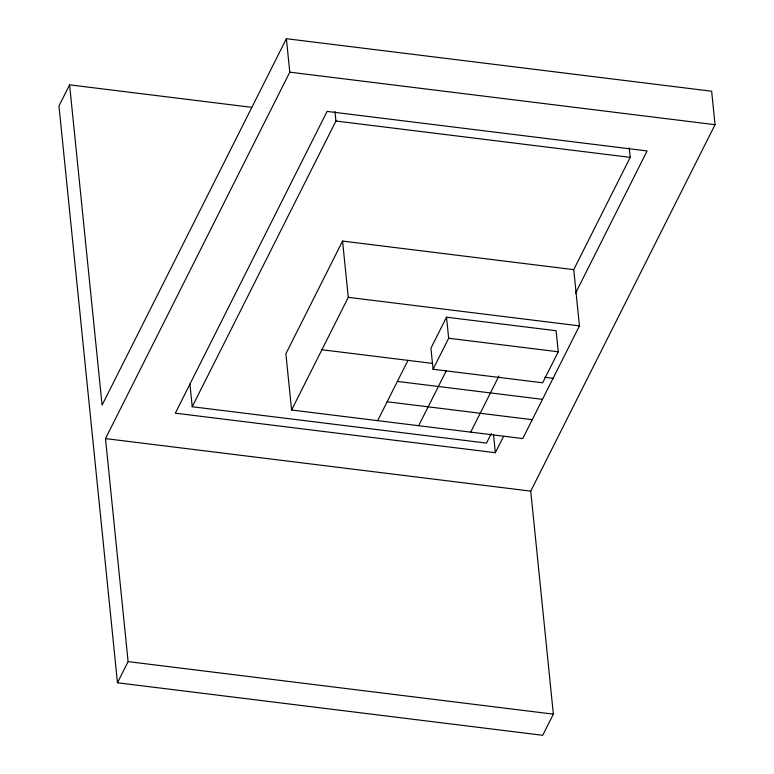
<?xml version="1.0" encoding="UTF-8"?>
<svg xmlns="http://www.w3.org/2000/svg" width="774" height="774" viewBox="0 0 774 774"><rect width="100%" height="100%" fill="white"/><g stroke="black" fill="none" stroke-linecap="round" stroke-linejoin="round"><path stroke-width="1.16" d="M69.602 84.84L58.959 105.999L117.464 682.774L542.719 735.3L553.362 714.141L530.741 491.122L715.041 124.691L711.645 91.226L286.39 38.7L102.091 405.131L69.602 84.84L251.685 107.325M117.464 682.774L128.107 661.615L105.487 438.597L289.776 72.166L286.39 38.7M491.326 433.498L486.498 443.096L192.223 406.747L335.926 121.025L334.958 111.456M573.737 269.642L342.563 241.082L285.887 353.776L291.595 410.017L522.769 438.568L579.445 325.883L573.737 269.642L630.21 157.374L629.233 147.805M291.595 410.017L348.271 297.332L342.563 241.082M377.664 420.65L407.985 360.374M446.521 317.195L430.924 348.213L433.063 369.266L542.661 382.801L558.257 351.783L556.119 330.73L446.521 317.195L448.659 338.248L433.063 369.266M418.657 425.71L446.327 370.698M470.718 432.144L498.911 376.077M575.566 293.201L647.112 150.949L327.083 111.417L175.311 413.171L495.35 452.703L503.477 436.536M289.776 72.166L715.041 124.691M335.926 121.025L630.21 157.374M348.271 297.332L579.445 325.883M448.659 338.248L558.257 351.783M321.907 349.742L432.579 363.412M544.799 377.277L553.081 378.302M397.391 381.427L542.497 399.345M387.164 401.764L532.27 419.692M105.487 438.597L530.741 491.122M128.107 661.615L553.362 714.141M493.531 434.775L495.35 452.703M189.92 384.039L192.223 406.747"/></g></svg>
